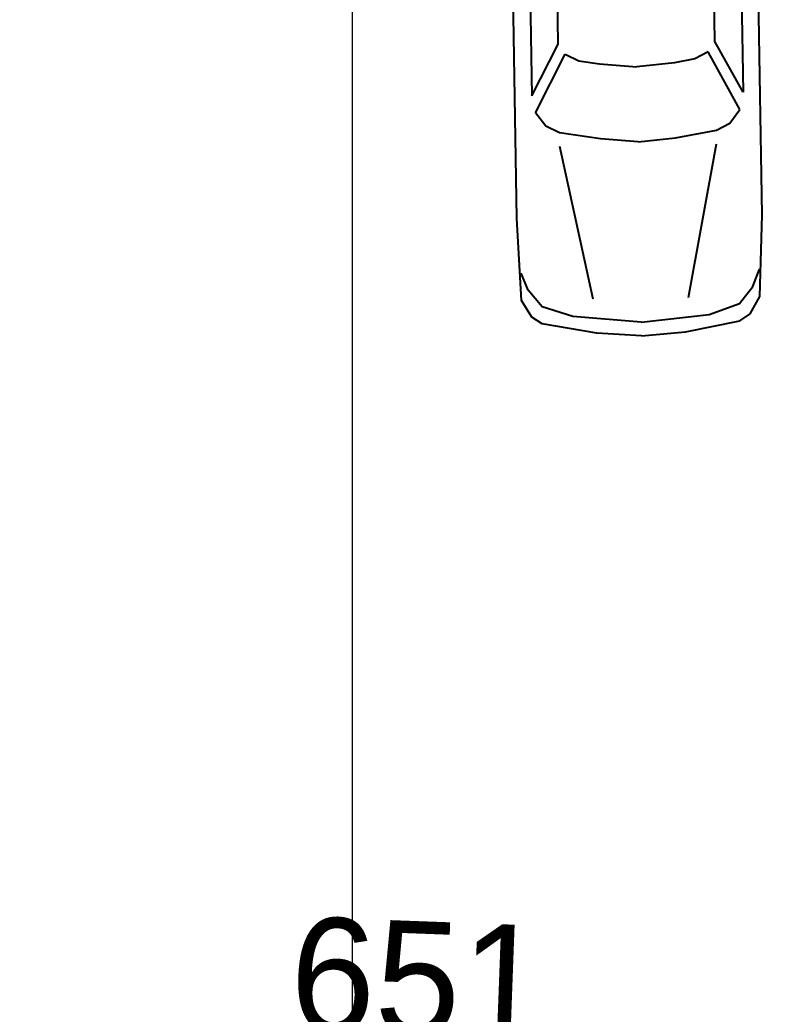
# Model space of a CAD drawing. Header units: centimetres. Extents: x 63871 to 181827, y -95930 to 42199.
# Drawn here: x 170824 to 171287, y 22831 to 23440 of the extents above; entities that cross this region are included whole.
import ezdxf

# ---------------------------------------------------------------- set-up
doc = ezdxf.new("R2010")
doc.units = ezdxf.units.CM
doc.layers.add('ARA SINIRLAR', color=225, linetype='Continuous', lineweight=15)
doc.layers.add('OLUK', color=222, linetype='Continuous', lineweight=15)
doc.layers.add('Dıış Ölçü', color=140, linetype='Continuous')
doc.layers.add('furn', color=7, linetype='Continuous')
doc.styles.add('RomanS', font='')
doc.styles.get('RomanS').set_extended_font_data('Stylus BT')
doc.dimstyles.new('BÖYÜK', dxfattribs={"dimtxt": 70, "dimasz": 5, "dimexe": 5, "dimexo": 5, "dimgap": 2, "dimtad": 3, "dimdec": 0, "dimzin": 0, "dimdsep": 46, "dimtxsty": 'RomanS', "dimblk": 'DOT', "dimcen": 5, "dimadec": 0, "dimazin": 0, "dimtfac": 1, "dimtdec": 0, "dimtix": 1, "dimtofl": 0, "dimtmove": 1, "dimatfit": 0, "dimldrblk": 'DOT', "dimfxl": 10, "dimfxlon": 1, "dimtolj": 1, "dimtzin": 0, "dimarcsym": 0})

# ---------------------------------------------------------------- blocks, each defined once
blk = doc.blocks.new('02PCAR03')
at = {"color": 0, "linetype": 'ByBlock'}
for p, q in [((-170, 36), (-185, 35)), ((-35, 36), (-170, 36)), ((-11, 35), (-35, 36)), ((-197, 33), (-201, 30)), ((-185, 35), (-197, 33)), ((-185, 35), (-193, 32)), ((-14, 33), (-19, 35)), ((-9, 29), (-14, 33)), ((-6, 32), (-11, 35)), ((-201, 30), (-203, 27)), ((-196, 30), (-198, 27)), ((-193, 32), (-196, 30)), ((-145, 29), (-144, 30)), ((-144, 30), (-111, 31)), ((-111, 31), (-114, 23)), ((-111, 23), (-107, 31)), ((-107, 31), (-71, 31)), ((-71, 31), (-86, 23)), ((-66, 30), (-83, 21)), ((-62, 27), (-66, 30)), ((-4, 29), (-6, 32)), ((-203, 27), (-204, 0)), ((-198, 27), (-199, 0)), ((-159, 27), (-165, 25)), ((-153, 27), (-159, 27)), ((-149, 25), (-153, 27)), ((-138, 24), (-145, 29)), ((-60, 23), (-62, 27)), ((-6, 20), (-9, 29)), ((-1, 13), (-4, 29)), ((-165, 25), (-168, 22)), ((-148, 24), (-149, 25)), ((-148, 23), (-148, 24)), ((-133, 23), (-138, 24)), ((-168, 22), (-171, 8)), ((-150, 20), (-149, 22)), ((-149, 22), (-148, 23)), ((-114, 23), (-133, 23)), ((-86, 23), (-111, 23)), ((-83, 21), (-81, 17)), ((-58, 11), (-60, 23)), ((-11, 14), (-56, 23)), ((-151, 11), (-150, 20)), ((-4, 0), (-6, 20)), ((-81, 17), (-80, 11)), ((0, 0), (-1, 13)), ((-151, 0), (-151, 11)), ((-80, 11), (-79, 0)), ((-57, 0), (-58, 11)), ((-171, 8), (-171, 0)), ((-203, -27), (-204, 0)), ((-198, -27), (-199, 0)), ((-171, -8), (-171, 0)), ((-151, 0), (-151, -11)), ((-80, -11), (-79, 0)), ((-57, 0), (-58, -11)), ((-4, 0), (-6, -20)), ((0, 0), (-1, -13)), ((-168, -22), (-171, -8)), ((-151, -11), (-150, -20)), ((-81, -17), (-80, -11)), ((-58, -11), (-60, -23)), ((-11, -14), (-56, -23)), ((-1, -13), (-4, -29)), ((-83, -21), (-81, -17)), ((-150, -20), (-149, -22)), ((-6, -20), (-9, -29)), ((-165, -25), (-168, -22)), ((-149, -22), (-148, -23)), ((-148, -23), (-148, -24)), ((-133, -23), (-138, -24)), ((-114, -23), (-133, -23)), ((-111, -31), (-114, -23)), ((-86, -23), (-111, -23)), ((-111, -23), (-107, -31)), ((-71, -31), (-86, -23)), ((-66, -30), (-83, -21)), ((-60, -23), (-62, -27)), ((-159, -27), (-165, -25)), ((-149, -25), (-153, -27)), ((-148, -24), (-149, -25)), ((-138, -24), (-145, -29)), ((-201, -30), (-203, -27)), ((-196, -30), (-198, -27)), ((-153, -27), (-159, -27)), ((-145, -29), (-144, -30)), ((-62, -27), (-66, -30)), ((-9, -29), (-14, -33)), ((-4, -29), (-6, -32)), ((-197, -33), (-201, -30)), ((-193, -32), (-196, -30)), ((-185, -35), (-193, -32)), ((-144, -30), (-111, -31)), ((-107, -31), (-71, -31)), ((-6, -32), (-11, -35)), ((-185, -35), (-197, -33)), ((-170, -36), (-185, -35)), ((-11, -35), (-35, -36)), ((-14, -33), (-19, -35)), ((-35, -36), (-170, -36))]:
    blk.add_line(p, q, dxfattribs=at)
blk = doc.blocks.new('_Dot')
at = {"color": 0, "linetype": 'ByBlock', "lineweight": -2}
blk.add_line((-0.5, 0), (-1, 0), dxfattribs=at)
at = {"color": 0, "linetype": 'ByBlock', "const_width": 0.5}
blk.add_lwpolyline([(-0.25, 0, 1), (0.25, 0, 1)], format="xyb", close=True, dxfattribs=at)
blk = doc.blocks.new('*D442')
at = {"layer": 'Defpoints', "color": 0, "transparency": 16777216}
for p in [(-7210.55, 7895.82), (-6560.07, 7871.66), (-6560.07, 7871.66)]:
    blk.add_point(p, dxfattribs=at)
at = {"layer": 'Dıış Ölçü', "color": 0, "lineweight": -2, "transparency": 16777216}
for p, q in [((-7210.55, 7895.82), (-7210.74, 7890.82)), ((-7205.56, 7895.63), (-6565.07, 7871.85)), ((-6560.07, 7871.66), (-6560.26, 7866.67))]:
    blk.add_line(p, q, dxfattribs=at)
at = {"layer": 'Dıış Ölçü', "color": 0, "lineweight": -2, "transparency": 16777216, "xscale": 5, "yscale": 5, "zscale": 5}
for p, rotation in [((-7210.55, 7895.82), 177.8731903117561), ((-6560.07, 7871.66), 357.8731903117561)]:
    blk.add_blockref('_Dot', p, dxfattribs=dict(at, rotation=rotation))
at = {"layer": 'Dıış Ölçü', "color": 0, "transparency": 16777216, "insert": (-6883.88, 7922.23), "char_height": 70, "attachment_point": 5, "rotation": 357.87319, "style": 'RomanS'}
blk.add_mtext('\\A1;651', dxfattribs=at)
blk = doc.blocks.new('VAZİYET PLANI')
at = {"layer": 'ARA SINIRLAR'}
blk.add_line((-6924.14, 8881.54), (-6924.14, 7396.48), dxfattribs=at)
at = {"layer": 'furn', "linetype": 'Continuous', "xscale": 2.086125961570064, "yscale": 2.086125961570064, "zscale": 2.086125961570064, "rotation": 270.9296038315418}
blk.add_blockref('02PCAR03', (-6747.19, 8316.02), dxfattribs=at)
at = {"layer": 'Dıış Ölçü'}
dim = blk.add_aligned_dim(p1=(-7210.55, 7895.82), p2=(-6560.07, 7871.66), distance=0, dimstyle='BÖYÜK', dxfattribs=at)
dim.commit()
dim.dimension.update_dxf_attribs({"geometry": '*D442', "text_midpoint": (-6883.88, 7922.23)})

msp = doc.modelspace()

# ---------------------------------------------------------------- block references
at = {"layer": 'OLUK'}
msp.add_blockref('VAZİYET PLANI', (177951.86, 14930.11), dxfattribs=at)

doc.saveas('drawing.dxf')
